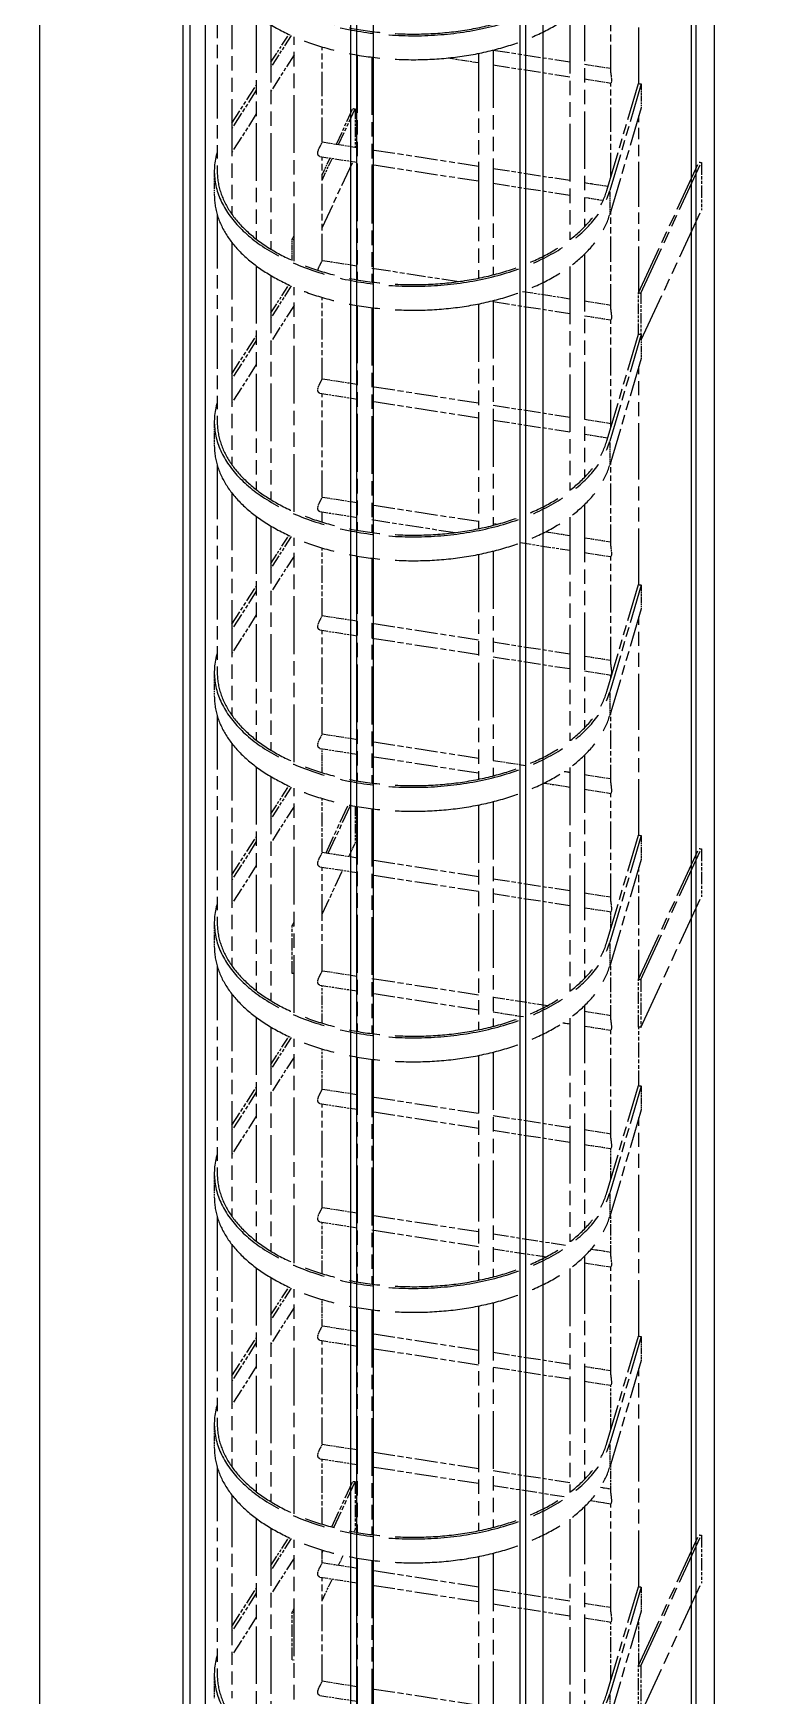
# Model space of a CAD drawing. Header units: millimetres. Extents: x 0 to 89100, y 0 to 63000.
# Drawn here: x 66076 to 67022, y 51138 to 53266 of the extents above; entities that cross this region are included whole.
import ezdxf

# ---------------------------------------------------------------- set-up
doc = ezdxf.new("R2010")
doc.units = ezdxf.units.MM
doc.header["$LTSCALE"] = 150
doc.linetypes.add('DOUBLE_DASH_CHAIN', pattern=[1.2403, 0.6614, -0.0827, 0.1654, -0.0827, 0.1654, -0.0827])
doc.layers.add('Reference', color=7, linetype='DOUBLE_DASH_CHAIN', lineweight=25)
doc.layers.add('Visible', color=7, linetype='Continuous', lineweight=25)

msp = doc.modelspace()

# ---------------------------------------------------------------- linework, layer by layer
at = {"layer": 'Reference', "ltscale": 0.724109}
for p, q in [((66851.85, 53201.68), (66851.85, 53481.11)), ((66851.85, 52560.22), (66851.85, 52839.65)), ((66851.85, 52239.49), (66851.85, 52518.92)), ((66851.85, 51598.03), (66851.85, 51877.46)), ((66851.85, 51277.3), (66851.85, 51556.73))]:
    msp.add_line(p, q, dxfattribs=at)
at = {"layer": 'Reference', "ltscale": 0.691436}
for p, q in [((66311.81, 53354.34), (66311.81, 53087.52)), ((66311.81, 53033.61), (66311.81, 52766.79)), ((66311.81, 52712.88), (66311.81, 52446.06)), ((66311.81, 52392.15), (66311.81, 52125.33)), ((66311.81, 52071.42), (66311.81, 51804.6)), ((66311.81, 51750.69), (66311.81, 51483.87)), ((66311.81, 51429.96), (66311.81, 51163.14))]:
    msp.add_line(p, q, dxfattribs=at)
at = {"layer": 'Reference', "ltscale": 0.358126}
for p, q in [((66815.85, 53215.7), (66815.85, 53353.92)), ((66815.85, 52457.89), (66815.85, 52596.11)), ((66815.85, 52154.77), (66815.85, 52292.99)), ((66815.85, 51851.64), (66815.85, 51989.86)), ((66815.85, 51548.52), (66815.85, 51686.74)), ((66815.85, 51245.4), (66815.85, 51383.61))]:
    msp.add_line(p, q, dxfattribs=at)
at = {"layer": 'Reference', "ltscale": 0.737599}
for p, q in [((66330.56, 53319.07), (66330.56, 53034.44)), ((66330.56, 52998.34), (66330.56, 52713.71)), ((66330.56, 52677.61), (66330.56, 52392.98)), ((66330.56, 52356.88), (66330.56, 52072.25)), ((66330.56, 52036.15), (66330.56, 51751.52)), ((66330.56, 51715.42), (66330.56, 51430.79))]:
    msp.add_line(p, q, dxfattribs=at)
at = {"layer": 'Reference', "ltscale": 0.74063}
for p, q in [((66781.91, 53303.98), (66781.91, 53018.17)), ((66781.91, 52983.24), (66781.91, 52697.44)), ((66781.91, 52662.51), (66781.91, 52376.71)), ((66781.91, 52341.78), (66781.91, 52055.98)), ((66781.91, 52021.05), (66781.91, 51735.25)), ((66781.91, 51700.32), (66781.91, 51414.52)), ((66781.91, 51379.59), (66781.91, 51093.79))]:
    msp.add_line(p, q, dxfattribs=at)
at = {"layer": 'Reference', "ltscale": 0.742545}
for p, q in [((66361.8, 53289.15), (66361.8, 53002.61)), ((66361.8, 52968.42), (66361.8, 52681.88)), ((66361.8, 52647.69), (66361.8, 52361.15)), ((66361.8, 52326.96), (66361.8, 52040.42)), ((66361.8, 52006.23), (66361.8, 51719.69)), ((66361.8, 51685.5), (66361.8, 51398.96)), ((66361.8, 51364.77), (66361.8, 51078.23))]:
    msp.add_line(p, q, dxfattribs=at)
at = {"layer": 'Reference', "ltscale": 0.743699}
for p, q in [((66380.55, 53276.74), (66380.55, 52989.75)), ((66380.55, 52956.01), (66380.55, 52669.02)), ((66380.55, 52635.28), (66380.55, 52348.29)), ((66380.55, 52314.55), (66380.55, 52027.56)), ((66380.55, 51993.82), (66380.55, 51706.83)), ((66380.55, 51673.09), (66380.55, 51386.1)), ((66380.55, 51352.36), (66380.55, 51065.37))]:
    msp.add_line(p, q, dxfattribs=at)
at = {"layer": 'Reference', "ltscale": 0.742636}
for p, q in [((66763.16, 53288.28), (66763.16, 53001.71)), ((66763.16, 52967.55), (66763.16, 52680.98)), ((66763.16, 52646.82), (66763.16, 52360.25)), ((66763.16, 52326.09), (66763.16, 52039.52)), ((66763.16, 52005.36), (66763.16, 51718.79)), ((66763.16, 51684.63), (66763.16, 51398.06)), ((66763.16, 51363.9), (66763.16, 51077.33))]:
    msp.add_line(p, q, dxfattribs=at)
at = {"layer": 'Reference', "ltscale": 0.139622}
for p, q in [((66380.55, 53228.98), (66403.45, 53264.73)), ((66380.55, 52908.25), (66403.45, 52944)), ((66380.55, 52587.52), (66403.45, 52623.27)), ((66380.55, 52266.79), (66403.45, 52302.54)), ((66380.55, 51946.06), (66403.45, 51981.81)), ((66380.55, 51625.33), (66403.45, 51661.08)), ((66380.55, 51304.6), (66403.45, 51340.35))]:
    msp.add_line(p, q, dxfattribs=at)
at = {"layer": 'Reference', "ltscale": 0.158496}
for p, q in [((66406.55, 53263.32), (66380.55, 53222.74)), ((66406.55, 52942.59), (66380.55, 52902.01)), ((66406.55, 52621.86), (66380.55, 52581.28)), ((66406.55, 52301.13), (66380.55, 52260.55)), ((66406.55, 51980.4), (66380.55, 51939.82)), ((66406.55, 51659.67), (66380.55, 51619.09)), ((66406.55, 51338.94), (66380.55, 51298.36))]:
    msp.add_line(p, q, dxfattribs=at)
at = {"layer": 'Reference', "ltscale": 0.744757}
for p, q in [((66410.16, 52974.34), (66410.16, 53261.73)), ((66410.16, 52653.61), (66410.16, 52941)), ((66410.16, 52332.88), (66410.16, 52620.27)), ((66410.16, 52012.15), (66410.16, 52299.54)), ((66410.16, 51691.42), (66410.16, 51978.81)), ((66410.16, 51370.69), (66410.16, 51658.08)), ((66410.16, 51049.96), (66410.16, 51337.35))]:
    msp.add_line(p, q, dxfattribs=at)
at = {"layer": 'Reference', "ltscale": 0.180526}
for p, q in [((66410.16, 53238.34), (66380.55, 53192.12)), ((66410.16, 52917.61), (66380.55, 52871.39)), ((66410.16, 52596.88), (66380.55, 52550.66)), ((66410.16, 52276.15), (66380.55, 52229.93)), ((66410.16, 51955.42), (66380.55, 51909.2)), ((66410.16, 51634.69), (66380.55, 51588.47)), ((66410.16, 51313.96), (66380.55, 51267.74))]:
    msp.add_line(p, q, dxfattribs=at)
at = {"layer": 'Reference', "ltscale": 0.315606}
msp.add_line((66446.16, 53126.9), (66446.16, 53248.71), dxfattribs=at)
at = {"layer": 'Reference', "ltscale": 0.745945}
for p, q in [((66491.09, 53238.32), (66491.09, 52950.46)), ((66491.09, 52917.59), (66491.09, 52629.73)), ((66491.09, 52596.86), (66491.09, 52309)), ((66491.09, 52276.13), (66491.09, 51988.27)), ((66491.09, 51955.4), (66491.09, 51667.54)), ((66491.09, 51634.67), (66491.09, 51346.81)), ((66491.09, 51313.94), (66491.09, 51026.08))]:
    msp.add_line(p, q, dxfattribs=at)
at = {"layer": 'Reference', "ltscale": 0.746058}
for p, q in [((66509.84, 53235.57), (66509.84, 52947.68)), ((66509.84, 52914.84), (66509.84, 52626.95)), ((66509.84, 52594.11), (66509.84, 52306.22)), ((66509.84, 52273.38), (66509.84, 51985.49)), ((66509.84, 51952.65), (66509.84, 51664.76)), ((66509.84, 51631.92), (66509.84, 51344.03)), ((66509.84, 51311.19), (66509.84, 51023.3))]:
    msp.add_line(p, q, dxfattribs=at)
at = {"layer": 'Reference', "ltscale": 0.084742}
msp.add_line((66607.52, 53234.59), (66646.25, 53228.6), dxfattribs=at)
at = {"layer": 'Reference', "ltscale": 0.745856}
for p, q in [((66646.25, 53240.39), (66646.25, 52952.57)), ((66646.25, 52919.66), (66646.25, 52631.84)), ((66646.25, 52598.93), (66646.25, 52311.11)), ((66646.25, 52278.2), (66646.25, 51990.38)), ((66646.25, 51957.46), (66646.25, 51669.65)), ((66646.25, 51636.73), (66646.25, 51348.92)), ((66646.25, 51316), (66646.25, 51028.19))]:
    msp.add_line(p, q, dxfattribs=at)
at = {"layer": 'Reference', "ltscale": 0.745667}
for p, q in [((66665, 53244.61), (66665, 52956.86)), ((66665, 52923.88), (66665, 52636.13)), ((66665, 52603.15), (66665, 52315.4)), ((66665, 52282.42), (66665, 51994.67)), ((66665, 51961.69), (66665, 51673.94)), ((66665, 51640.96), (66665, 51353.21)), ((66665, 51320.23), (66665, 51032.48))]:
    msp.add_line(p, q, dxfattribs=at)
at = {"layer": 'Reference', "ltscale": 0.21461}
msp.add_line((66665.15, 53244.64), (66763.16, 53229.48), dxfattribs=at)
at = {"layer": 'Reference', "ltscale": 0.214946}
for p, q in [((66665, 53225.7), (66763.16, 53210.51)), ((66665, 53093.11), (66763.16, 53077.92)), ((66665, 53074.13), (66763.16, 53058.95)), ((66665, 52922.57), (66763.16, 52907.39)), ((66665, 52789.98), (66763.16, 52774.8)), ((66665, 52771.01), (66763.16, 52755.82)), ((66665, 52486.86), (66763.16, 52471.67)), ((66665, 52467.88), (66763.16, 52452.7)), ((66665, 52183.73), (66763.16, 52168.55)), ((66665, 52164.76), (66763.16, 52149.57)), ((66665, 51880.61), (66763.16, 51865.42)), ((66665, 51861.64), (66763.16, 51846.45)), ((66665, 51577.48), (66763.16, 51562.3)), ((66665, 51558.51), (66763.16, 51543.33)), ((66665, 51425.92), (66763.16, 51410.74)), ((66665, 51274.36), (66763.16, 51259.17)), ((66665, 51255.39), (66763.16, 51240.2))]:
    msp.add_line(p, q, dxfattribs=at)
at = {"layer": 'Reference', "ltscale": 0.074255}
for p, q in [((66781.91, 53226.58), (66815.85, 53221.33)), ((66781.91, 52923.46), (66815.85, 52918.21)), ((66781.91, 52771.9), (66815.85, 52766.65)), ((66781.91, 52620.33), (66815.85, 52615.08)), ((66781.91, 52468.77), (66815.85, 52463.52)), ((66781.91, 52317.21), (66815.85, 52311.96)), ((66781.91, 52165.65), (66815.85, 52160.4)), ((66781.91, 52014.08), (66815.85, 52008.83)), ((66781.91, 51862.52), (66815.85, 51857.27)), ((66781.91, 51559.4), (66815.85, 51554.15)), ((66781.91, 51256.27), (66815.85, 51251.02))]:
    msp.add_line(p, q, dxfattribs=at)
at = {"layer": 'Reference', "ltscale": 0.190406}
for p, q in [((66330.56, 53150.97), (66361.8, 53199.72)), ((66361.8, 53193.48), (66330.56, 53144.73)), ((66361.8, 53162.86), (66330.56, 53114.11)), ((66330.56, 52830.24), (66361.8, 52878.99)), ((66361.8, 52872.75), (66330.56, 52824)), ((66361.8, 52842.13), (66330.56, 52793.38)), ((66330.56, 52509.51), (66361.8, 52558.26)), ((66361.8, 52552.02), (66330.56, 52503.27)), ((66361.8, 52521.4), (66330.56, 52472.65)), ((66330.56, 52188.78), (66361.8, 52237.53)), ((66361.8, 52231.29), (66330.56, 52182.54)), ((66361.8, 52200.67), (66330.56, 52151.92)), ((66330.56, 51868.05), (66361.8, 51916.8)), ((66361.8, 51910.56), (66330.56, 51861.81)), ((66361.8, 51879.94), (66330.56, 51831.19)), ((66330.56, 51547.32), (66361.8, 51596.07)), ((66361.8, 51589.83), (66330.56, 51541.08)), ((66361.8, 51559.21), (66330.56, 51510.46)), ((66330.56, 51226.59), (66361.8, 51275.34)), ((66361.8, 51269.1), (66330.56, 51220.35)), ((66361.8, 51238.48), (66330.56, 51189.73))]:
    msp.add_line(p, q, dxfattribs=at)
at = {"layer": 'Reference', "ltscale": 0.074306}
for p, q in [((66781.91, 53207.61), (66815.87, 53202.36)), ((66781.91, 52904.48), (66815.87, 52899.23)), ((66781.91, 52601.36), (66815.87, 52596.11)), ((66781.91, 52449.8), (66815.87, 52444.54)), ((66781.91, 52298.24), (66815.87, 52292.98)), ((66781.91, 52146.67), (66815.87, 52141.42)), ((66781.91, 51995.11), (66815.87, 51989.86)), ((66781.91, 51843.55), (66815.87, 51838.3)), ((66781.91, 51691.99), (66815.87, 51686.73)), ((66781.91, 51540.43), (66815.87, 51535.17)), ((66781.91, 51237.3), (66815.87, 51232.05))]:
    msp.add_line(p, q, dxfattribs=at)
at = {"layer": 'Reference', "ltscale": 0.508449}
for p, q in [((66810.74, 53065.01), (66851.23, 53201.78)), ((66810.74, 52744.28), (66851.23, 52881.05)), ((66810.74, 52423.55), (66851.23, 52560.32)), ((66810.74, 52102.82), (66851.23, 52239.59)), ((66810.74, 51782.09), (66851.23, 51918.86)), ((66810.74, 51461.36), (66851.23, 51598.13)), ((66810.74, 51140.63), (66851.23, 51277.4))]:
    msp.add_line(p, q, dxfattribs=at)
at = {"layer": 'Reference', "ltscale": 0.507713}
for p, q in [((66854.87, 53201.22), (66814.44, 53064.65)), ((66854.87, 53170.6), (66814.44, 53034.03)), ((66854.87, 52880.49), (66814.44, 52743.92)), ((66854.87, 52849.87), (66814.44, 52713.3)), ((66854.87, 52559.76), (66814.44, 52423.19)), ((66854.87, 52529.14), (66814.44, 52392.57)), ((66854.87, 52239.03), (66814.44, 52102.46)), ((66854.87, 52208.41), (66814.44, 52071.84)), ((66854.87, 51918.3), (66814.44, 51781.73)), ((66854.87, 51887.68), (66814.44, 51751.11)), ((66854.87, 51597.57), (66814.44, 51461)), ((66854.87, 51566.95), (66814.44, 51430.38)), ((66854.87, 51276.84), (66814.44, 51140.27)), ((66854.87, 51246.22), (66814.44, 51109.65))]:
    msp.add_line(p, q, dxfattribs=at)
at = {"layer": 'Reference', "ltscale": 0.31118}
msp.add_line((66815.85, 53082.25), (66815.85, 53202.36), dxfattribs=at)
at = {"layer": 'Reference', "ltscale": 0.00787}
for p, q in [((66851.23, 53201.78), (66854.87, 53201.22)), ((66851.23, 52560.32), (66854.87, 52559.76)), ((66851.23, 52239.59), (66854.87, 52239.03)), ((66851.23, 51918.86), (66854.87, 51918.3)), ((66851.23, 51598.13), (66854.87, 51597.57)), ((66851.23, 51277.4), (66854.87, 51276.84))]:
    msp.add_line(p, q, dxfattribs=at)
at = {"layer": 'Reference', "ltscale": 0.079256}
for p, q in [((66854.87, 53201.22), (66854.87, 53170.6)), ((66308.04, 53089.46), (66308.04, 53058.84)), ((66854.87, 52880.49), (66854.87, 52849.87)), ((66308.04, 52768.73), (66308.04, 52738.11)), ((66854.87, 52559.76), (66854.87, 52529.14)), ((66308.04, 52448), (66308.04, 52417.38)), ((66854.87, 52239.03), (66854.87, 52208.41)), ((66308.04, 52127.27), (66308.04, 52096.65)), ((66854.87, 51918.3), (66854.87, 51887.68)), ((66308.04, 51806.54), (66308.04, 51775.92)), ((66854.87, 51597.57), (66854.87, 51566.95)), ((66308.04, 51485.81), (66308.04, 51455.19)), ((66854.87, 51276.84), (66854.87, 51246.22)), ((66308.04, 51165.08), (66308.04, 51134.46))]:
    msp.add_line(p, q, dxfattribs=at)
at = {"layer": 'Reference', "ltscale": 0.172973}
for p, q in [((66464.35, 53124.15), (66485.52, 53169.76)), ((66467.25, 53123.7), (66488.42, 53169.31))]:
    msp.add_line(p, q, dxfattribs=at)
at = {"layer": 'Reference', "ltscale": 0.006248}
for p, q in [((66485.52, 53169.76), (66488.42, 53169.31)), ((66928.88, 53101.17), (66931.78, 53100.72)), ((66851.23, 52933.87), (66854.13, 52933.42)), ((66851.23, 52881.05), (66854.13, 52880.6)), ((66928.88, 52222.41), (66931.78, 52221.97)), ((66851.23, 52055.11), (66854.13, 52054.66)), ((66854.13, 51993.43), (66851.23, 51993.87)), ((66485.52, 51412.25), (66488.42, 51411.8)), ((66928.88, 51343.66), (66931.78, 51343.21)), ((66851.23, 51176.36), (66854.13, 51175.91))]:
    msp.add_line(p, q, dxfattribs=at)
at = {"layer": 'Reference', "ltscale": 0.126598}
msp.add_line((66488.42, 53169.31), (66488.42, 53120.42), dxfattribs=at)
at = {"layer": 'Reference', "ltscale": 0.583549}
msp.add_line((66851.85, 52935.19), (66851.85, 53160.38), dxfattribs=at)
at = {"layer": 'Reference', "ltscale": 0.098328}
for p, q in [((66446.16, 53126.96), (66491.09, 53120.01)), ((66446.16, 52975.4), (66491.09, 52968.45)), ((66446.16, 52823.84), (66491.09, 52816.89)), ((66446.16, 52672.27), (66491.09, 52665.32)), ((66446.16, 52520.71), (66491.09, 52513.76)), ((66446.16, 52369.15), (66491.09, 52362.2)), ((66446.16, 52217.59), (66491.09, 52210.64)), ((66446.16, 52066.03), (66491.09, 52059.08)), ((66446.16, 51914.46), (66491.09, 51907.51)), ((66446.16, 51762.9), (66491.09, 51755.95)), ((66446.16, 51611.34), (66491.09, 51604.39)), ((66446.16, 51459.78), (66491.09, 51452.83)), ((66446.16, 51308.21), (66491.09, 51301.26)), ((66446.16, 51156.65), (66491.09, 51149.7))]:
    msp.add_line(p, q, dxfattribs=at)
at = {"layer": 'Reference', "ltscale": 0.104659}
for p, q in [((66443.27, 53108.43), (66491.09, 53101.04)), ((66443.27, 52805.31), (66491.09, 52797.91)), ((66443.27, 52653.75), (66491.09, 52646.35)), ((66443.27, 52502.19), (66491.09, 52494.79)), ((66443.27, 52350.62), (66491.09, 52343.23)), ((66443.27, 52199.06), (66491.09, 52191.66)), ((66443.27, 52047.5), (66491.09, 52040.1)), ((66443.27, 51895.94), (66491.09, 51888.54)), ((66443.27, 51744.38), (66491.09, 51736.98)), ((66443.27, 51592.81), (66491.09, 51585.42)), ((66443.27, 51441.25), (66491.09, 51433.85)), ((66443.27, 51289.69), (66491.09, 51282.29)), ((66443.27, 51138.13), (66491.09, 51130.73))]:
    msp.add_line(p, q, dxfattribs=at)
at = {"layer": 'Reference', "ltscale": 0.343692}
for p, q in [((66446.16, 52975.34), (66446.16, 53107.99)), ((66446.16, 52672.21), (66446.16, 52804.86)), ((66446.16, 52369.09), (66446.16, 52501.74)), ((66446.16, 52065.97), (66446.16, 52198.61)), ((66446.16, 51762.84), (66446.16, 51895.49)), ((66446.16, 51459.72), (66446.16, 51592.37)), ((66446.16, 51156.59), (66446.16, 51289.24))]:
    msp.add_line(p, q, dxfattribs=at)
at = {"layer": 'Reference', "ltscale": 0.081481}
msp.add_line((66446.16, 53084.94), (66456.14, 53106.44), dxfattribs=at)
at = {"layer": 'Reference', "ltscale": 0.105174}
for p, q in [((66446.16, 53078.25), (66459.03, 53106)), ((66446.16, 51259.51), (66459.03, 51287.25))]:
    msp.add_line(p, q, dxfattribs=at)
at = {"layer": 'Reference', "ltscale": 0.298756}
for p, q in [((66509.84, 53117.11), (66646.25, 53096.01)), ((66509.84, 53098.14), (66646.25, 53077.03)), ((66509.84, 52813.99), (66646.25, 52792.88)), ((66509.84, 52795.01), (66646.25, 52773.91)), ((66509.84, 52662.42), (66646.25, 52641.32)), ((66509.84, 52510.86), (66646.25, 52489.76)), ((66509.84, 52491.89), (66646.25, 52470.78)), ((66509.84, 52359.3), (66646.25, 52338.2)), ((66509.84, 52340.33), (66646.25, 52319.22)), ((66509.84, 52207.74), (66646.25, 52186.63)), ((66509.84, 52188.76), (66646.25, 52167.66)), ((66509.84, 52056.17), (66646.25, 52035.07)), ((66509.84, 52037.2), (66646.25, 52016.1)), ((66509.84, 51904.61), (66646.25, 51883.51)), ((66509.84, 51885.64), (66646.25, 51864.54)), ((66509.84, 51753.05), (66646.25, 51731.95)), ((66509.84, 51734.08), (66646.25, 51712.97)), ((66509.84, 51601.49), (66646.25, 51580.38)), ((66509.84, 51582.51), (66646.25, 51561.41)), ((66509.84, 51449.93), (66646.25, 51428.82)), ((66509.84, 51430.95), (66646.25, 51409.85)), ((66509.84, 51298.36), (66646.25, 51277.26)), ((66509.84, 51279.39), (66646.25, 51258.29)), ((66509.84, 51146.8), (66646.25, 51125.7))]:
    msp.add_line(p, q, dxfattribs=at)
at = {"layer": 'Reference', "ltscale": 0.321979}
msp.add_line((66446.16, 53017.02), (66485.55, 53101.89), dxfattribs=at)
at = {"layer": 'Reference', "ltscale": 0.634748}
for p, q in [((66851.23, 52933.87), (66928.88, 53101.17)), ((66854.13, 52933.42), (66931.78, 53100.72)), ((66851.23, 52055.11), (66928.88, 52222.41)), ((66854.13, 52054.66), (66931.78, 52221.97)), ((66854.13, 51993.43), (66931.78, 52160.73)), ((66851.23, 51176.36), (66928.88, 51343.66)), ((66854.13, 51175.91), (66931.78, 51343.21)), ((66854.13, 51114.67), (66931.78, 51281.97))]:
    msp.add_line(p, q, dxfattribs=at)
at = {"layer": 'Reference', "ltscale": 0.158612}
for p, q in [((66931.78, 53100.72), (66931.78, 53039.48)), ((66931.78, 52221.97), (66931.78, 52160.73)), ((66407.87, 52062.46), (66407.87, 52123.7)), ((66851.23, 51993.87), (66851.23, 52055.11)), ((66854.13, 52054.66), (66854.13, 51993.43)), ((66488.42, 51411.8), (66488.42, 51350.56)), ((66931.78, 51343.21), (66931.78, 51281.97)), ((66407.87, 51183.71), (66407.87, 51244.94)), ((66851.23, 51115.12), (66851.23, 51176.36)), ((66854.13, 51175.91), (66854.13, 51114.67))]:
    msp.add_line(p, q, dxfattribs=at)
at = {"layer": 'Reference', "ltscale": 0.066512}
msp.add_line((66781.91, 53075.02), (66812.31, 53070.32), dxfattribs=at)
at = {"layer": 'Reference', "ltscale": 0.07132}
for p, q in [((66814.44, 53063.12), (66814.44, 53035.56)), ((66814.44, 52742.39), (66814.44, 52714.83)), ((66814.44, 52421.66), (66814.44, 52394.1)), ((66814.44, 52100.93), (66814.44, 52073.37)), ((66814.44, 51780.2), (66814.44, 51752.64)), ((66814.44, 51459.47), (66814.44, 51431.91)), ((66814.44, 51138.74), (66814.44, 51111.18))]:
    msp.add_line(p, q, dxfattribs=at)
at = {"layer": 'Reference', "ltscale": 0.052605}
msp.add_line((66781.91, 53056.05), (66805.97, 53052.33), dxfattribs=at)
at = {"layer": 'Reference', "ltscale": 0.326999}
msp.add_line((66815.85, 52912.58), (66815.85, 53038.79), dxfattribs=at)
at = {"layer": 'Reference', "ltscale": 0.628697}
msp.add_line((66854.87, 52873.77), (66931.78, 53039.48), dxfattribs=at)
at = {"layer": 'Reference', "ltscale": 0.018578}
for p, q in [((66407.87, 53002.45), (66410.16, 53007.38)), ((66407.87, 52123.7), (66410.16, 52128.62)), ((66407.87, 51244.94), (66410.16, 51249.87))]:
    msp.add_line(p, q, dxfattribs=at)
at = {"layer": 'Reference', "ltscale": 0.070117}
msp.add_line((66407.87, 52975.36), (66407.87, 53002.45), dxfattribs=at)
at = {"layer": 'Reference', "ltscale": 0.004905}
for p, q in [((66407.87, 53002.45), (66410.16, 53002.1)), ((66407.87, 52123.7), (66410.16, 52123.35)), ((66410.16, 52062.11), (66407.87, 52062.46)), ((66407.87, 51244.94), (66410.16, 51244.59)), ((66410.16, 51183.35), (66407.87, 51183.71))]:
    msp.add_line(p, q, dxfattribs=at)
at = {"layer": 'Reference', "ltscale": 0.243859}
msp.add_line((66509.84, 52965.55), (66621.19, 52948.32), dxfattribs=at)
at = {"layer": 'Reference', "ltscale": 0.132036}
msp.add_line((66702.84, 52935.69), (66763.16, 52926.36), dxfattribs=at)
at = {"layer": 'Reference', "ltscale": 0.136789}
for p, q in [((66851.23, 52881.05), (66851.23, 52933.87)), ((66854.13, 52933.42), (66854.13, 52880.6))]:
    msp.add_line(p, q, dxfattribs=at)
at = {"layer": 'Reference', "ltscale": 0.269977}
msp.add_line((66446.16, 52823.78), (66446.16, 52927.98), dxfattribs=at)
at = {"layer": 'Reference', "ltscale": 0.35681}
msp.add_line((66815.85, 52761.52), (66815.85, 52899.23), dxfattribs=at)
at = {"layer": 'Reference', "ltscale": 0.001521}
msp.add_line((66854.13, 52880.6), (66854.87, 52880.49), dxfattribs=at)
at = {"layer": 'Reference', "ltscale": 0.065663}
msp.add_line((66781.91, 52752.92), (66811.93, 52748.28), dxfattribs=at)
at = {"layer": 'Reference', "ltscale": 0.281369}
msp.add_line((66815.85, 52609.45), (66815.85, 52718.06), dxfattribs=at)
at = {"layer": 'Reference', "ltscale": 0.033563}
msp.add_line((66446.16, 52640.31), (66446.16, 52653.3), dxfattribs=at)
at = {"layer": 'Reference', "ltscale": 0.233387}
msp.add_line((66509.84, 52643.45), (66616.41, 52626.96), dxfattribs=at)
at = {"layer": 'Reference', "ltscale": 0.011866}
msp.add_line((66665, 52638.42), (66670.46, 52637.57), dxfattribs=at)
at = {"layer": 'Reference', "ltscale": 0.067362}
msp.add_line((66732.37, 52628), (66763.16, 52623.23), dxfattribs=at)
at = {"layer": 'Reference', "ltscale": 0.224347}
msp.add_line((66446.16, 52520.65), (66446.16, 52607.25), dxfattribs=at)
at = {"layer": 'Reference', "ltscale": 0.137708}
msp.add_line((66700.26, 52613.99), (66763.16, 52604.26), dxfattribs=at)
at = {"layer": 'Reference', "ltscale": 0.009627}
msp.add_line((66815.85, 52440.79), (66815.85, 52444.55), dxfattribs=at)
at = {"layer": 'Reference', "ltscale": 0.235739}
msp.add_line((66815.85, 52306.33), (66815.85, 52397.33), dxfattribs=at)
at = {"layer": 'Reference', "ltscale": 0.079193}
msp.add_line((66446.16, 52319.58), (66446.16, 52350.18), dxfattribs=at)
at = {"layer": 'Reference', "ltscale": 0.090781}
msp.add_line((66665, 52335.3), (66706.48, 52328.88), dxfattribs=at)
at = {"layer": 'Reference', "ltscale": 0.015256}
msp.add_line((66756.15, 52321.19), (66763.16, 52320.11), dxfattribs=at)
at = {"layer": 'Reference', "ltscale": 0.004778}
msp.add_line((66665, 52316.32), (66667.23, 52315.98), dxfattribs=at)
at = {"layer": 'Reference', "ltscale": 0.071889}
msp.add_line((66730.3, 52306.22), (66763.16, 52301.14), dxfattribs=at)
at = {"layer": 'Reference', "ltscale": 0.178717}
msp.add_line((66446.16, 52217.53), (66446.16, 52286.52), dxfattribs=at)
at = {"layer": 'Reference', "ltscale": 0.232986}
msp.add_line((66451.09, 52216.82), (66479.6, 52278.25), dxfattribs=at)
at = {"layer": 'Reference', "ltscale": 0.232568}
msp.add_line((66453.99, 52216.38), (66482.45, 52277.69), dxfattribs=at)
at = {"layer": 'Reference', "ltscale": 0.122421}
msp.add_line((66488.42, 52276.59), (66488.42, 52229.32), dxfattribs=at)
at = {"layer": 'Reference', "ltscale": 0.06457}
msp.add_line((66480.51, 52212.27), (66488.42, 52229.32), dxfattribs=at)
at = {"layer": 'Reference', "ltscale": 0.213576}
msp.add_line((66446.16, 52138.26), (66472.29, 52194.57), dxfattribs=at)
at = {"layer": 'Reference', "ltscale": 0.367304}
msp.add_line((66851.85, 52056.43), (66851.85, 52198.19), dxfattribs=at)
at = {"layer": 'Reference', "ltscale": 0.055257}
msp.add_line((66815.85, 52120.06), (66815.85, 52141.42), dxfattribs=at)
at = {"layer": 'Reference', "ltscale": 0.19011}
msp.add_line((66815.85, 52003.21), (66815.85, 52076.6), dxfattribs=at)
at = {"layer": 'Reference', "ltscale": 0.124822}
msp.add_line((66446.16, 51998.85), (66446.16, 52047.05), dxfattribs=at)
at = {"layer": 'Reference', "ltscale": 0.152834}
msp.add_line((66665, 52032.17), (66734.81, 52021.37), dxfattribs=at)
at = {"layer": 'Reference', "ltscale": 0.085344}
msp.add_line((66665, 52013.2), (66704, 52007.16), dxfattribs=at)
at = {"layer": 'Reference', "ltscale": 0.018922}
msp.add_line((66754.48, 51999.36), (66763.16, 51998.01), dxfattribs=at)
at = {"layer": 'Reference', "ltscale": 0.194322}
msp.add_line((66851.85, 51918.76), (66851.85, 51993.78), dxfattribs=at)
at = {"layer": 'Reference', "ltscale": 0.133088}
msp.add_line((66446.16, 51914.4), (66446.16, 51965.79), dxfattribs=at)
at = {"layer": 'Reference', "ltscale": 0.100887}
msp.add_line((66815.85, 51799.33), (66815.85, 51838.3), dxfattribs=at)
at = {"layer": 'Reference', "ltscale": 0.170452}
msp.add_line((66446.16, 51678.12), (66446.16, 51743.93), dxfattribs=at)
at = {"layer": 'Reference', "ltscale": 0.14448}
msp.add_line((66815.85, 51700.08), (66815.85, 51755.87), dxfattribs=at)
at = {"layer": 'Reference', "ltscale": 0.202781}
msp.add_line((66665, 51729.05), (66757.61, 51714.72), dxfattribs=at)
at = {"layer": 'Reference', "ltscale": 0.14849}
msp.add_line((66665, 51710.07), (66732.82, 51699.58), dxfattribs=at)
at = {"layer": 'Reference', "ltscale": 0.054894}
msp.add_line((66790.75, 51709.59), (66815.85, 51705.71), dxfattribs=at)
at = {"layer": 'Reference', "ltscale": 0.087458}
msp.add_line((66446.16, 51611.28), (66446.16, 51645.06), dxfattribs=at)
at = {"layer": 'Reference', "ltscale": 0.146516}
msp.add_line((66815.85, 51478.6), (66815.85, 51535.17), dxfattribs=at)
at = {"layer": 'Reference', "ltscale": 0.216082}
msp.add_line((66446.16, 51357.39), (66446.16, 51440.8), dxfattribs=at)
at = {"layer": 'Reference', "ltscale": 0.09885}
msp.add_line((66815.85, 51396.96), (66815.85, 51435.14), dxfattribs=at)
at = {"layer": 'Reference', "ltscale": 0.221277}
msp.add_line((66458.44, 51353.91), (66485.52, 51412.25), dxfattribs=at)
at = {"layer": 'Reference', "ltscale": 0.222312}
msp.add_line((66461.22, 51353.19), (66488.42, 51411.8), dxfattribs=at)
at = {"layer": 'Reference', "ltscale": 0.199273}
msp.add_line((66665, 51406.95), (66756, 51392.87), dxfattribs=at)
at = {"layer": 'Reference', "ltscale": 0.028958}
msp.add_line((66802.58, 51404.64), (66815.85, 51402.59), dxfattribs=at)
at = {"layer": 'Reference', "ltscale": 0.674356}
msp.add_line((66330.56, 51394.69), (66330.56, 51134.46), dxfattribs=at)
at = {"layer": 'Reference', "ltscale": 0.057274}
msp.add_line((66789.68, 51387.66), (66815.87, 51383.61), dxfattribs=at)
at = {"layer": 'Reference', "ltscale": 0.011372}
msp.add_line((66487.01, 51347.54), (66488.42, 51350.56), dxfattribs=at)
at = {"layer": 'Reference', "ltscale": 0.041828}
msp.add_line((66446.16, 51308.16), (66446.16, 51324.33), dxfattribs=at)
at = {"layer": 'Reference', "ltscale": 0.011877}
msp.add_line((66446.16, 51320.74), (66447.62, 51323.9), dxfattribs=at)
at = {"layer": 'Reference', "ltscale": 0.047249}
msp.add_line((66467.25, 51304.95), (66473.04, 51317.43), dxfattribs=at)
at = {"layer": 'Reference', "ltscale": 0.192146}
msp.add_line((66815.85, 51157.87), (66815.85, 51232.05), dxfattribs=at)
at = {"layer": 'Reference', "ltscale": 0.151059}
msp.add_line((66851.85, 51177.68), (66851.85, 51236), dxfattribs=at)
at = {"layer": 'Reference', "ltscale": 1.696894}
for centre in [(66563.06, 53410.19), (66563.06, 53089.46), (66563.06, 52768.73), (66563.06, 52448), (66563.06, 52127.27), (66563.06, 51806.54), (66563.06, 51485.81), (66563.06, 51165.08)]:
    msp.add_ellipse(centre, major_axis=(255.02, 0), ratio=0.5773503, start_param=2.969375, end_param=6.1138884, dxfattribs=at)
at = {"layer": 'Reference', "ltscale": 1.587484}
for centre in [(66563.06, 53410.19), (66563.06, 53089.46), (66563.06, 52768.73), (66563.06, 52448), (66563.06, 52127.27), (66563.06, 51806.54), (66563.06, 51485.81), (66563.06, 51165.08)]:
    msp.add_ellipse(centre, major_axis=(-251.27, 0), ratio=0.5773503, start_param=6.2697997, end_param=9.255481, dxfattribs=at)
at = {"layer": 'Reference', "ltscale": 1.603953}
for centre in [(66563.06, 53379.57), (66563.06, 53058.84), (66563.06, 52738.11), (66563.06, 52417.38), (66563.06, 52096.65), (66563.06, 51775.92), (66563.06, 51455.19)]:
    msp.add_ellipse(centre, major_axis=(255.02, 0), ratio=0.5773503, start_param=3.1415927, end_param=6.1138884, dxfattribs=at)
at = {"layer": 'Reference', "ltscale": 0.040304}
for points in [[(66815.85, 53215.7), (66815.85, 53214.91), (66815.9, 53214.09), (66816.07, 53212.1), (66816.23, 53210.8), (66816.43, 53208.93), (66816.48, 53208.32), (66816.56, 53207.16), (66816.58, 53206.62), (66816.58, 53205.64), (66816.56, 53205.17), (66816.48, 53204.33), (66816.43, 53203.96), (66816.23, 53203.01), (66816.07, 53202.62), (66815.93, 53202.39), (66815.89, 53202.35), (66815.87, 53202.36)], [(66815.85, 52912.58), (66815.85, 52911.79), (66815.9, 52910.96), (66816.07, 52908.98), (66816.23, 52907.68), (66816.43, 52905.81), (66816.48, 52905.19), (66816.56, 52904.04), (66816.58, 52903.5), (66816.58, 52902.51), (66816.56, 52902.05), (66816.48, 52901.21), (66816.43, 52900.83), (66816.23, 52899.89), (66816.07, 52899.49), (66815.93, 52899.26), (66815.89, 52899.23), (66815.87, 52899.23)], [(66815.85, 52609.45), (66815.85, 52608.67), (66815.9, 52607.84), (66816.07, 52605.85), (66816.23, 52604.55), (66816.43, 52602.68), (66816.48, 52602.07), (66816.56, 52600.92), (66816.58, 52600.37), (66816.58, 52599.39), (66816.56, 52598.92), (66816.48, 52598.08), (66816.43, 52597.71), (66816.23, 52596.76), (66816.07, 52596.37), (66815.93, 52596.14), (66815.89, 52596.1), (66815.87, 52596.11)], [(66815.85, 52457.89), (66815.85, 52457.1), (66815.9, 52456.27), (66816.07, 52454.29), (66816.23, 52452.99), (66816.43, 52451.12), (66816.48, 52450.51), (66816.56, 52449.35), (66816.58, 52448.81), (66816.58, 52447.83), (66816.56, 52447.36), (66816.48, 52446.52), (66816.43, 52446.15), (66816.23, 52445.2), (66816.07, 52444.8), (66815.93, 52444.57), (66815.89, 52444.54), (66815.87, 52444.55)], [(66815.85, 52306.33), (66815.85, 52305.54), (66815.9, 52304.71), (66816.07, 52302.73), (66816.23, 52301.43), (66816.43, 52299.56), (66816.48, 52298.95), (66816.56, 52297.79), (66816.58, 52297.25), (66816.58, 52296.26), (66816.56, 52295.8), (66816.48, 52294.96), (66816.43, 52294.58), (66816.23, 52293.64), (66816.07, 52293.24), (66815.93, 52293.01), (66815.89, 52292.98), (66815.87, 52292.98)], [(66815.85, 52154.77), (66815.85, 52153.98), (66815.9, 52153.15), (66816.07, 52151.17), (66816.23, 52149.86), (66816.43, 52147.99), (66816.48, 52147.38), (66816.56, 52146.23), (66816.58, 52145.69), (66816.58, 52144.7), (66816.56, 52144.23), (66816.48, 52143.39), (66816.43, 52143.02), (66816.23, 52142.07), (66816.07, 52141.68), (66815.93, 52141.45), (66815.89, 52141.42), (66815.87, 52141.42)], [(66815.85, 52003.21), (66815.85, 52002.42), (66815.9, 52001.59), (66816.07, 51999.6), (66816.23, 51998.3), (66816.43, 51996.43), (66816.48, 51995.82), (66816.56, 51994.67), (66816.58, 51994.12), (66816.58, 51993.14), (66816.56, 51992.67), (66816.48, 51991.83), (66816.43, 51991.46), (66816.23, 51990.51), (66816.07, 51990.12), (66815.93, 51989.89), (66815.89, 51989.86), (66815.87, 51989.86)], [(66815.85, 51851.64), (66815.85, 51850.85), (66815.9, 51850.03), (66816.07, 51848.04), (66816.23, 51846.74), (66816.43, 51844.87), (66816.48, 51844.26), (66816.56, 51843.1), (66816.58, 51842.56), (66816.58, 51841.58), (66816.56, 51841.11), (66816.48, 51840.27), (66816.43, 51839.9), (66816.23, 51838.95), (66816.07, 51838.56), (66815.93, 51838.33), (66815.89, 51838.29), (66815.87, 51838.3)], [(66815.85, 51700.08), (66815.85, 51699.29), (66815.9, 51698.46), (66816.07, 51696.48), (66816.23, 51695.18), (66816.43, 51693.31), (66816.48, 51692.7), (66816.56, 51691.54), (66816.58, 51691), (66816.58, 51690.01), (66816.56, 51689.55), (66816.48, 51688.71), (66816.43, 51688.33), (66816.23, 51687.39), (66816.07, 51686.99), (66815.93, 51686.76), (66815.89, 51686.73), (66815.87, 51686.74)], [(66815.85, 51548.52), (66815.85, 51547.73), (66815.9, 51546.9), (66816.07, 51544.92), (66816.23, 51543.62), (66816.43, 51541.75), (66816.48, 51541.13), (66816.56, 51539.98), (66816.58, 51539.44), (66816.58, 51538.45), (66816.56, 51537.99), (66816.48, 51537.15), (66816.43, 51536.77), (66816.23, 51535.83), (66816.07, 51535.43), (66815.93, 51535.2), (66815.89, 51535.17), (66815.87, 51535.17)], [(66815.85, 51396.96), (66815.85, 51396.17), (66815.9, 51395.34), (66816.07, 51393.35), (66816.23, 51392.05), (66816.43, 51390.18), (66816.48, 51389.57), (66816.56, 51388.42), (66816.58, 51387.87), (66816.58, 51386.89), (66816.56, 51386.42), (66816.48, 51385.58), (66816.43, 51385.21), (66816.23, 51384.26), (66816.07, 51383.87), (66815.93, 51383.64), (66815.89, 51383.61), (66815.87, 51383.61)], [(66815.85, 51245.39), (66815.85, 51244.61), (66815.9, 51243.78), (66816.07, 51241.79), (66816.23, 51240.49), (66816.43, 51238.62), (66816.48, 51238.01), (66816.56, 51236.86), (66816.58, 51236.31), (66816.58, 51235.33), (66816.56, 51234.86), (66816.48, 51234.02), (66816.43, 51233.65), (66816.23, 51232.7), (66816.07, 51232.31), (66815.93, 51232.08), (66815.89, 51232.05), (66815.87, 51232.05)]]:
    msp.add_open_spline(points, degree=3, knots=[2.5557741, 2.5557741, 2.5557741, 2.5557741, 2.8870911, 2.8870911, 3.3693304, 3.3693304, 3.61045, 3.61045, 3.8515697, 3.8515697, 4.0926893, 4.0926893, 4.333809, 4.333809, 4.8160483, 4.8160483, 5.0102567, 5.0102567, 5.0102567, 5.0102567], dxfattribs=at)
at = {"layer": 'Reference', "ltscale": 0.061149}
for points in [[(66443.27, 53108.44), (66443.04, 53108.47), (66442.82, 53108.54), (66442.08, 53108.91), (66441.55, 53109.41), (66440.98, 53110.48), (66440.83, 53110.88), (66440.63, 53111.76), (66440.57, 53112.24), (66440.57, 53113.23), (66440.63, 53113.76), (66440.83, 53114.87), (66440.98, 53115.45), (66441.55, 53117.2), (66442.08, 53118.39), (66443.13, 53120.55), (66443.73, 53121.67), (66444.52, 53123.17), (66444.76, 53123.64), (66445.2, 53124.5), (66445.39, 53124.89), (66445.7, 53125.56), (66445.83, 53125.86), (66446.03, 53126.36), (66446.09, 53126.56), (66446.15, 53126.79), (66446.16, 53126.86), (66446.16, 53126.9)], [(66443.27, 52805.31), (66443.04, 52805.35), (66442.82, 52805.42), (66442.08, 52805.79), (66441.55, 52806.29), (66440.98, 52807.35), (66440.83, 52807.76), (66440.63, 52808.64), (66440.57, 52809.12), (66440.57, 52810.1), (66440.63, 52810.63), (66440.83, 52811.75), (66440.98, 52812.32), (66441.55, 52814.08), (66442.08, 52815.27), (66443.13, 52817.43), (66443.73, 52818.54), (66444.52, 52820.04), (66444.76, 52820.52), (66445.2, 52821.38), (66445.39, 52821.76), (66445.7, 52822.43), (66445.83, 52822.74), (66446.03, 52823.24), (66446.09, 52823.44), (66446.15, 52823.67), (66446.16, 52823.73), (66446.16, 52823.78)], [(66443.27, 52653.75), (66443.04, 52653.78), (66442.82, 52653.86), (66442.08, 52654.22), (66441.55, 52654.72), (66440.98, 52655.79), (66440.83, 52656.2), (66440.63, 52657.08), (66440.57, 52657.56), (66440.57, 52658.54), (66440.63, 52659.07), (66440.83, 52660.18), (66440.98, 52660.76), (66441.55, 52662.51), (66442.08, 52663.71), (66443.13, 52665.86), (66443.73, 52666.98), (66444.52, 52668.48), (66444.76, 52668.95), (66445.2, 52669.81), (66445.39, 52670.2), (66445.7, 52670.87), (66445.83, 52671.17), (66446.03, 52671.67), (66446.09, 52671.88), (66446.15, 52672.11), (66446.16, 52672.17), (66446.16, 52672.21)], [(66443.27, 52502.19), (66443.04, 52502.22), (66442.82, 52502.29), (66442.08, 52502.66), (66441.55, 52503.16), (66440.98, 52504.23), (66440.83, 52504.63), (66440.63, 52505.52), (66440.57, 52505.99), (66440.57, 52506.98), (66440.63, 52507.51), (66440.83, 52508.62), (66440.98, 52509.2), (66441.55, 52510.95), (66442.08, 52512.15), (66443.13, 52514.3), (66443.73, 52515.42), (66444.52, 52516.92), (66444.76, 52517.39), (66445.2, 52518.25), (66445.39, 52518.64), (66445.7, 52519.31), (66445.83, 52519.61), (66446.03, 52520.11), (66446.09, 52520.31), (66446.15, 52520.54), (66446.16, 52520.61), (66446.16, 52520.65)], [(66443.27, 52350.63), (66443.04, 52350.66), (66442.82, 52350.73), (66442.08, 52351.1), (66441.55, 52351.6), (66440.98, 52352.67), (66440.83, 52353.07), (66440.63, 52353.95), (66440.57, 52354.43), (66440.57, 52355.42), (66440.63, 52355.95), (66440.83, 52357.06), (66440.98, 52357.64), (66441.55, 52359.39), (66442.08, 52360.58), (66443.13, 52362.74), (66443.73, 52363.85), (66444.52, 52365.36), (66444.76, 52365.83), (66445.2, 52366.69), (66445.39, 52367.08), (66445.7, 52367.75), (66445.83, 52368.05), (66446.03, 52368.55), (66446.09, 52368.75), (66446.15, 52368.98), (66446.16, 52369.05), (66446.16, 52369.09)], [(66443.27, 52199.06), (66443.04, 52199.1), (66442.82, 52199.17), (66442.08, 52199.54), (66441.55, 52200.04), (66440.98, 52201.1), (66440.83, 52201.51), (66440.63, 52202.39), (66440.57, 52202.87), (66440.57, 52203.85), (66440.63, 52204.39), (66440.83, 52205.5), (66440.98, 52206.08), (66441.55, 52207.83), (66442.08, 52209.02), (66443.13, 52211.18), (66443.73, 52212.29), (66444.52, 52213.79), (66444.76, 52214.27), (66445.2, 52215.13), (66445.39, 52215.52), (66445.7, 52216.19), (66445.83, 52216.49), (66446.03, 52216.99), (66446.09, 52217.19), (66446.15, 52217.42), (66446.16, 52217.48), (66446.16, 52217.53)], [(66443.27, 52047.5), (66443.04, 52047.54), (66442.82, 52047.61), (66442.08, 52047.97), (66441.55, 52048.48), (66440.98, 52049.54), (66440.83, 52049.95), (66440.63, 52050.83), (66440.57, 52051.31), (66440.57, 52052.29), (66440.63, 52052.82), (66440.83, 52053.93), (66440.98, 52054.51), (66441.55, 52056.27), (66442.08, 52057.46), (66443.13, 52059.61), (66443.73, 52060.73), (66444.52, 52062.23), (66444.76, 52062.7), (66445.2, 52063.57), (66445.39, 52063.95), (66445.7, 52064.62), (66445.83, 52064.92), (66446.03, 52065.43), (66446.09, 52065.63), (66446.15, 52065.86), (66446.16, 52065.92), (66446.16, 52065.96)], [(66443.27, 51895.94), (66443.04, 51895.97), (66442.82, 51896.05), (66442.08, 51896.41), (66441.55, 51896.91), (66440.98, 51897.98), (66440.83, 51898.38), (66440.63, 51899.27), (66440.57, 51899.74), (66440.57, 51900.73), (66440.63, 51901.26), (66440.83, 51902.37), (66440.98, 51902.95), (66441.55, 51904.7), (66442.08, 51905.9), (66443.13, 51908.05), (66443.73, 51909.17), (66444.52, 51910.67), (66444.76, 51911.14), (66445.2, 51912), (66445.39, 51912.39), (66445.7, 51913.06), (66445.83, 51913.36), (66446.03, 51913.86), (66446.09, 51914.06), (66446.15, 51914.29), (66446.16, 51914.36), (66446.16, 51914.4)], [(66443.27, 51744.38), (66443.04, 51744.41), (66442.82, 51744.48), (66442.08, 51744.85), (66441.55, 51745.35), (66440.98, 51746.42), (66440.83, 51746.82), (66440.63, 51747.71), (66440.57, 51748.18), (66440.57, 51749.17), (66440.63, 51749.7), (66440.83, 51750.81), (66440.98, 51751.39), (66441.55, 51753.14), (66442.08, 51754.33), (66443.13, 51756.49), (66443.73, 51757.61), (66444.52, 51759.11), (66444.76, 51759.58), (66445.2, 51760.44), (66445.39, 51760.83), (66445.7, 51761.5), (66445.83, 51761.8), (66446.03, 51762.3), (66446.09, 51762.5), (66446.15, 51762.73), (66446.16, 51762.8), (66446.16, 51762.84)], [(66443.27, 51592.82), (66443.04, 51592.85), (66442.82, 51592.92), (66442.08, 51593.29), (66441.55, 51593.79), (66440.98, 51594.85), (66440.83, 51595.26), (66440.63, 51596.14), (66440.57, 51596.62), (66440.57, 51597.6), (66440.63, 51598.14), (66440.83, 51599.25), (66440.98, 51599.83), (66441.55, 51601.58), (66442.08, 51602.77), (66443.13, 51604.93), (66443.73, 51606.04), (66444.52, 51607.54), (66444.76, 51608.02), (66445.2, 51608.88), (66445.39, 51609.27), (66445.7, 51609.94), (66445.83, 51610.24), (66446.03, 51610.74), (66446.09, 51610.94), (66446.15, 51611.17), (66446.16, 51611.24), (66446.16, 51611.28)], [(66443.27, 51441.25), (66443.04, 51441.29), (66442.82, 51441.36), (66442.08, 51441.73), (66441.55, 51442.23), (66440.98, 51443.29), (66440.83, 51443.7), (66440.63, 51444.58), (66440.57, 51445.06), (66440.57, 51446.04), (66440.63, 51446.58), (66440.83, 51447.69), (66440.98, 51448.27), (66441.55, 51450.02), (66442.08, 51451.21), (66443.13, 51453.37), (66443.73, 51454.48), (66444.52, 51455.98), (66444.76, 51456.46), (66445.2, 51457.32), (66445.39, 51457.7), (66445.7, 51458.37), (66445.83, 51458.68), (66446.03, 51459.18), (66446.09, 51459.38), (66446.15, 51459.61), (66446.16, 51459.67), (66446.16, 51459.72)], [(66443.27, 51289.69), (66443.04, 51289.73), (66442.82, 51289.8), (66442.08, 51290.16), (66441.55, 51290.67), (66440.98, 51291.73), (66440.83, 51292.14), (66440.63, 51293.02), (66440.57, 51293.5), (66440.57, 51294.48), (66440.63, 51295.01), (66440.83, 51296.12), (66440.98, 51296.7), (66441.55, 51298.45), (66442.08, 51299.65), (66443.13, 51301.8), (66443.73, 51302.92), (66444.52, 51304.42), (66444.76, 51304.89), (66445.2, 51305.75), (66445.39, 51306.14), (66445.7, 51306.81), (66445.83, 51307.11), (66446.03, 51307.62), (66446.09, 51307.82), (66446.15, 51308.05), (66446.16, 51308.11), (66446.16, 51308.15)], [(66443.27, 51138.13), (66443.04, 51138.16), (66442.82, 51138.24), (66442.08, 51138.6), (66441.55, 51139.1), (66440.98, 51140.17), (66440.83, 51140.57), (66440.63, 51141.46), (66440.57, 51141.93), (66440.57, 51142.92), (66440.63, 51143.45), (66440.83, 51144.56), (66440.98, 51145.14), (66441.55, 51146.89), (66442.08, 51148.09), (66443.13, 51150.24), (66443.73, 51151.36), (66444.52, 51152.86), (66444.76, 51153.33), (66445.2, 51154.19), (66445.39, 51154.58), (66445.7, 51155.25), (66445.83, 51155.55), (66446.03, 51156.05), (66446.09, 51156.25), (66446.15, 51156.48), (66446.16, 51156.55), (66446.16, 51156.59)]]:
    msp.add_open_spline(points, degree=3, knots=[2.6928826, 2.6928826, 2.6928826, 2.6928826, 2.8870911, 2.8870911, 3.3693304, 3.3693304, 3.61045, 3.61045, 3.8515697, 3.8515697, 4.0926893, 4.0926893, 4.333809, 4.333809, 4.8160483, 4.8160483, 5.2967014, 5.2967014, 5.5370279, 5.5370279, 5.7773545, 5.7773545, 6.0176811, 6.0176811, 6.2580076, 6.2580076, 6.4073438, 6.4073438, 6.4073438, 6.4073438], dxfattribs=at)
at = {"layer": 'Reference', "ltscale": 0.038205}
msp.add_open_spline([(66440.72, 52962.74), (66440.73, 52962.75), (66440.73, 52962.75), (66440.83, 52963.31), (66440.98, 52963.89), (66441.55, 52965.64), (66442.08, 52966.83), (66443.13, 52968.99), (66443.73, 52970.1), (66444.52, 52971.6), (66444.76, 52972.08), (66445.2, 52972.94), (66445.39, 52973.33), (66445.7, 52974), (66445.83, 52974.3), (66446.03, 52974.8), (66446.09, 52975), (66446.15, 52975.23), (66446.16, 52975.29), (66446.16, 52975.34)], degree=3, knots=[4.0910846, 4.0910846, 4.0910846, 4.0910846, 4.0926893, 4.0926893, 4.333809, 4.333809, 4.8160483, 4.8160483, 5.2967014, 5.2967014, 5.5370279, 5.5370279, 5.7773545, 5.7773545, 6.0176811, 6.0176811, 6.2580076, 6.2580076, 6.4073438, 6.4073438, 6.4073438, 6.4073438], dxfattribs=at)
at = {"layer": 'Visible'}
for p, q in [((66084.02, 53841.01), (66084.02, 50249.44)), ((66276.5, 53816.92), (66276.5, 50225.36)), ((66268.02, 50211.01), (66268.02, 53802.58)), ((66296.42, 53796.98), (66296.42, 50205.42)), ((66490.28, 53776.95), (66490.28, 50185.38)), ((66482.71, 50170.87), (66482.71, 53762.44)), ((66511.44, 53757.44), (66511.44, 50165.87)), ((66699.78, 50135.26), (66699.78, 53726.82)), ((66706.44, 53741.48), (66706.44, 50149.92)), ((66728.8, 53722.43), (66728.8, 50130.87)), ((66924.68, 53710.57), (66924.68, 50119.01)), ((66918.95, 50104.22), (66918.95, 53695.78)), ((66948.23, 53692), (66948.23, 50100.44))]:
    msp.add_line(p, q, dxfattribs=at)
for centre, major_axis, start_param, end_param in [((68289.52, 53591.12), (-6315, 0), 6.1038739, 8.3379225), ((68289.52, 53603.37), (-6245.17, 0), 6.1828271, 8.3344441), ((68289.52, 53480.9), (-6315, 0), 0, 2.0547372), ((68289.52, 53480.9), (-6315, 0), 0, 2.0547372), ((68289.52, 53480.9), (-6315, 0), 0, 2.0547372), ((68289.52, 53358.42), (-6315, 0), 0, 1.565985), ((68289.52, 53358.42), (-6315, 0), 0, 1.565985), ((68289.52, 53358.42), (-6315, 0), 0.0148462, 1.5559502), ((68289.52, 53235.95), (-6315, 0), 0.0148462, 1.5520898)]:
    msp.add_ellipse(centre, major_axis=major_axis, ratio=0.5773503, start_param=start_param, end_param=end_param, dxfattribs=at)
for points, knots in [([(62075.77, 54755.39), (61949.51, 54578.44), (61845.66, 54395.89), (61591.94, 53806.71), (61530.17, 53386.48), (61637.48, 52558.4), (61805.33, 52150.93), (62352.93, 51385.33), (62734.35, 51027.61), (63672.57, 50399.08), (64229.89, 50128.67), (65463.03, 49703.22), (66138.63, 49548.25), (67277.11, 49402.75), (67724.62, 49372.23), (68172.91, 49367.73)], [3.5362149, 3.5362149, 3.5362149, 3.5362149, 3.6833053, 3.6833053, 4.0016656, 4.0016656, 4.3186134, 4.3186134, 4.6383092, 4.6383092, 4.9591467, 4.9591467, 5.2799455, 5.2799455, 5.4804087, 5.4804087, 5.4804087, 5.4804087]), ([(61634.1, 53244.4), (61637.66, 52848.26), (61749.17, 52452.3), (62179.44, 51696.88), (62498.3, 51337.67), (63313.99, 50692.09), (63810.64, 50405.86), (64933.55, 49935.11), (65559.63, 49750.65), (66849.22, 49507.62), (67509.38, 49443.52), (68171.39, 49436.75)], [3.9321744, 3.9321744, 3.9321744, 3.9321744, 4.2446997, 4.2446997, 4.557225, 4.557225, 4.8697503, 4.8697503, 5.1822756, 5.1822756, 5.4800765, 5.4800765, 5.4800765, 5.4800765])]:
    msp.add_open_spline(points, degree=3, knots=knots, dxfattribs=at)

doc.saveas('drawing.dxf')
